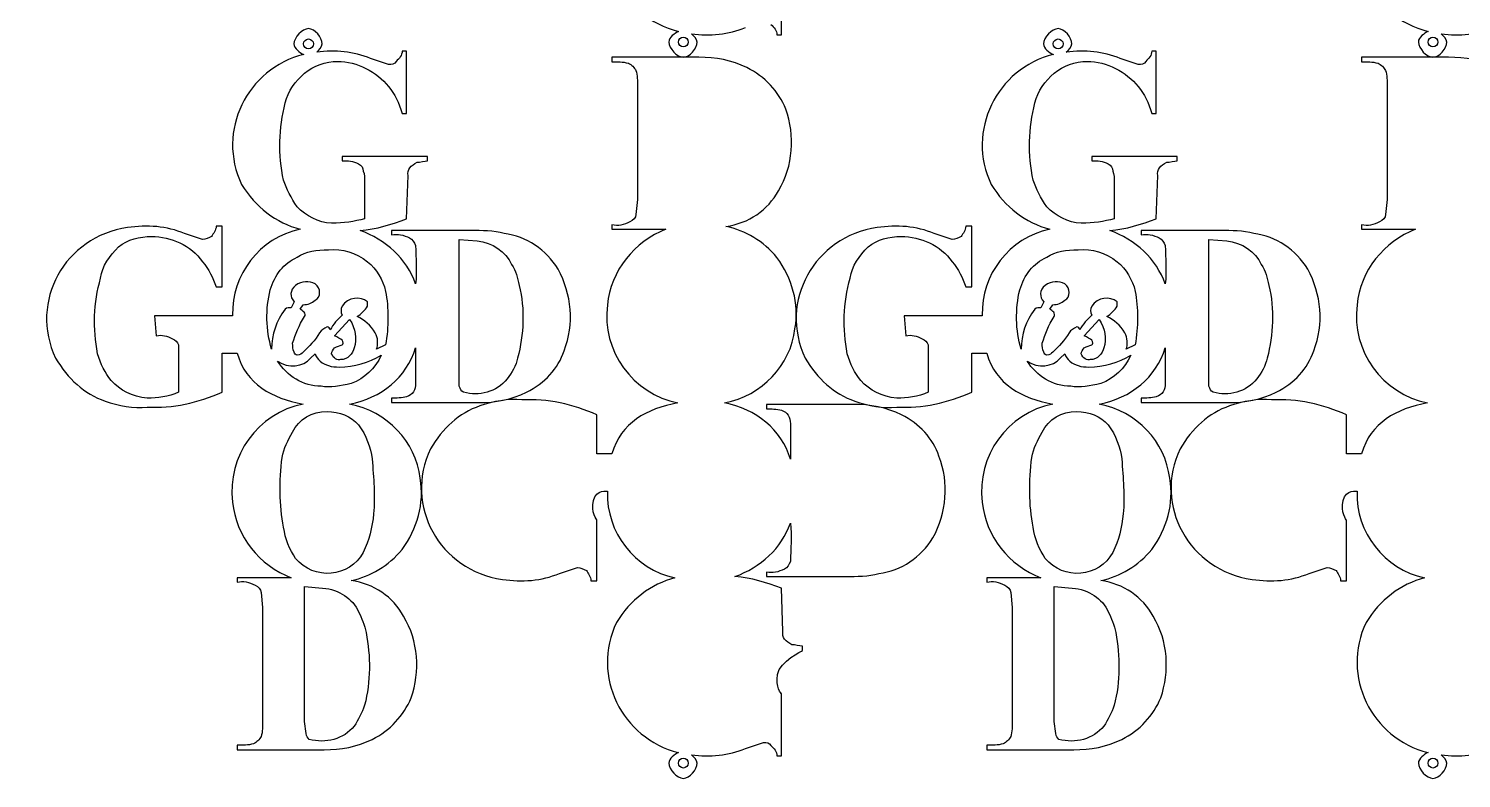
# Model space of a CAD drawing. Extents: x -18 to 3238, y 190 to 1701.
# Drawn here: x -18 to 1453, y 190 to 960 of the extents above; entities that cross this region are included whole.
import ezdxf

# ---------------------------------------------------------------- set-up
doc = ezdxf.new("R2010")
doc.units = 0
doc.layers.add('H0104_Printing_Least_16', color=7, linetype='CONTINUOUS')

msp = doc.modelspace()

# ---------------------------------------------------------------- linework, layer by layer
at = {"layer": 'H0104_Printing_Least_16', "color": 7}
for points in [[(750.380081, 953.833176), (755.002081, 953.833176), (755.002081, 1017.813175)], [(351.496191, 923.510177), (333.007192, 929.604177)], [(365.363191, 873.240178), (369.986191, 873.240178), (369.986191, 937.221177), (365.363191, 937.221177)], [(670.259083, 930.852277), (580.893085, 930.852277), (580.893085, 926.283277)], [(1121.515272, 923.510177), (1103.026272, 929.604177)], [(1135.382272, 873.240178), (1140.005271, 873.240178), (1140.005271, 937.221177), (1135.382272, 937.221177)], [(1440.278164, 930.852277), (1350.912166, 930.852277), (1350.912166, 926.283277)], [(607.087085, 900.386277), (607.087085, 784.61228), (605.546085, 769.380281)], [(1377.106166, 900.386277), (1377.106166, 784.61228), (1375.565166, 769.380281)], [(391.55719, 824.494179), (391.55719, 829.064179), (303.732192, 829.064179), (303.732192, 824.494179)], [(1161.576271, 824.494179), (1161.576271, 829.064179), (1073.751273, 829.064179), (1073.751273, 824.494179)], [(326.844192, 803.16718), (326.844192, 765.084181)], [(369.986191, 765.084181), (371.527191, 809.26018)], [(1096.863273, 803.16718), (1096.863273, 765.084181)], [(1140.005271, 765.084181), (1141.546271, 809.26018)], [(174.306196, 695.011183), (180.469195, 695.011183), (180.469195, 757.467181), (174.306196, 757.467181)], [(436.240189, 752.898181), (354.578191, 752.898181), (354.578191, 748.328181)], [(580.893085, 758.716281), (580.893085, 754.146281), (636.362084, 754.146281)], [(944.325276, 695.011183), (950.488276, 695.011183), (950.488276, 757.467181), (944.325276, 757.467181)], [(1206.25927, 752.898181), (1124.597272, 752.898181), (1124.597272, 748.328181)], [(1350.912166, 758.716281), (1350.912166, 754.146281), (1406.381165, 754.146281)], [(160.439196, 743.757181), (141.949196, 749.851181)], [(423.913189, 592.947185), (423.913189, 605.134185), (423.913189, 743.757181), (442.403189, 742.234181)], [(930.458277, 743.757181), (911.968277, 749.851181)], [(1193.93227, 592.947185), (1193.93227, 605.134185), (1193.93227, 743.757181), (1212.42227, 742.234181)], [(254.427194, 679.778183), (251.345194, 673.684183)], [(329.925192, 675.208183), (329.925192, 679.778183)], [(1024.446274, 679.778183), (1021.364274, 673.684183)], [(1099.944273, 675.208183), (1099.944273, 679.778183)], [(191.254195, 666.067183), (191.201195, 665.462183), (111.080197, 665.462183), (112.674197, 644.741184)], [(260.590193, 672.161183), (263.671193, 676.731183)], [(961.273276, 666.067183), (961.220276, 665.462183), (881.099278, 665.462183), (882.693278, 644.741184)], [(1030.609274, 672.161183), (1033.690274, 676.731183)], [(296.028193, 644.741184), (311.436192, 661.498183)], [(1066.047273, 644.741184), (1081.455273, 661.498183)], [(135.786197, 635.601184), (135.786197, 623.414184), (135.786197, 586.854185)], [(348.415191, 635.601184), (339.170192, 631.031184)], [(905.805277, 635.601184), (905.805277, 623.414184), (905.805277, 586.854185)], [(1118.434272, 635.601184), (1109.189272, 631.031184)], [(180.469195, 586.854185), (180.469195, 620.794184), (180.469195, 626.888184), (195.877195, 626.888184)], [(271.375193, 621.891184), (275.998193, 626.461184)], [(379.230191, 632.555184), (379.230191, 595.995185)], [(950.488276, 586.854185), (950.488276, 620.794184), (950.488276, 626.888184), (965.896276, 626.888184)], [(1041.394274, 621.891184), (1046.017274, 626.461184)], [(1149.249271, 632.555184), (1149.249271, 595.995185)], [(354.578191, 580.761185), (354.578191, 576.191186), (443.944189, 576.191186)], [(828.960079, 574.393286), (739.594082, 574.393286), (739.594082, 569.823286)], [(1124.597272, 580.761185), (1124.597272, 576.191186), (1213.96327, 576.191186)], [(580.893085, 523.697287), (565.485086, 523.697287), (565.485086, 529.790287), (565.485086, 563.730286)], [(1350.912166, 523.697287), (1335.504167, 523.697287), (1335.504167, 529.790287), (1335.504167, 563.730286)], [(764.247081, 554.590286), (764.247081, 518.030287)], [(576.218086, 485.123288), (576.271086, 484.517288)], [(1346.237166, 485.123288), (1346.290166, 484.517288)], [(559.322086, 393.11729), (565.485086, 393.11729), (565.485086, 455.573289)], [(1329.341167, 393.11729), (1335.504167, 393.11729), (1335.504167, 455.573289)], [(526.966087, 400.73329), (545.455086, 406.82729)], [(739.594082, 402.25729), (739.594082, 397.68729), (821.256079, 397.68729)], [(1296.985168, 400.73329), (1315.474167, 406.82729)], [(251.345194, 396.43819), (195.877195, 396.43819), (195.877195, 391.86819)], [(266.753193, 236.489194), (265.212193, 248.675194), (265.212193, 387.29819), (283.702193, 385.77519)], [(756.543081, 341.324291), (755.002081, 385.50129)], [(1021.364274, 396.43819), (965.896276, 396.43819), (965.896276, 391.86819)], [(1036.772274, 236.489194), (1035.231274, 248.675194), (1035.231274, 387.29819), (1053.721274, 385.77519)], [(220.529194, 381.20519), (222.070194, 365.972191), (222.070194, 250.198194)], [(990.548275, 381.20519), (992.089275, 365.972191), (992.089275, 250.198194)], [(776.573081, 321.520292), (776.573081, 326.090292)], [(750.380081, 213.364295), (755.002081, 213.364295), (755.002081, 277.344293)], [(195.877195, 224.302194), (195.877195, 219.732195), (285.242193, 219.732195)], [(718.023082, 220.980294), (736.513082, 227.075294)], [(965.896276, 224.302194), (965.896276, 219.732195), (1055.262274, 219.732195)]]:
    msp.add_lwpolyline(points, dxfattribs=at)
for points in [[(264.139193, 944.565176)], [(654.206084, 951.523176)], [(1034.158274, 944.565176)], [(1424.225164, 951.523176)], [(525.605187, 713.291182)], [(1295.624268, 713.291182)], [(303.732192, 640.171184)], [(348.415191, 635.601184)], [(1073.751273, 640.171184)], [(1118.434272, 635.601184)], [(484.004188, 621.891184)], [(1254.023269, 621.891184)], [(312.977192, 595.995185)], [(1082.996273, 595.995185)], [(320.681192, 553.341186)], [(1090.700273, 553.341186)], [(561.853086, 475.525288)], [(1331.872167, 475.525288)], [(320.681192, 361.401191)], [(1090.700273, 361.401191)], [(654.206084, 211.054295)], [(1424.225164, 211.054295)]]:
    msp.add_lwpolyline(points, close=True, dxfattribs=at)
for points in [[(585.516085, 1090.933173), (559.269086, 1036.151174), (590.984085, 971.831176), (649.309084, 957.339176)], [(1355.535166, 1090.933173), (1329.288167, 1036.151174), (1361.003166, 971.831176), (1419.328165, 957.339176)], [(269.190193, 960.196176), (262.642193, 960.196176), (254.231194, 951.151176), (254.231194, 944.565176)], [(283.274193, 944.565176), (283.274193, 951.151176), (275.737193, 960.196176), (269.190193, 960.196176)], [(649.309084, 957.339176), (645.208084, 955.463176), (639.248084, 951.315176), (639.248084, 946.488176)], [(662.580083, 954.928176), (681.571083, 952.491176), (700.490082, 954.226176), (718.023082, 961.449176)], [(744.217081, 964.497176), (747.298081, 961.449176), (750.380081, 958.402176), (750.380081, 953.833176)], [(1039.209274, 960.196176), (1032.661274, 960.196176), (1024.250274, 951.151176), (1024.250274, 944.565176)], [(1053.293274, 944.565176), (1053.293274, 951.151176), (1045.756274, 960.196176), (1039.209274, 960.196176)], [(1419.328165, 957.339176), (1415.227165, 955.463176), (1409.267165, 951.315176), (1409.267165, 946.488176)], [(1432.599164, 954.928176), (1451.590164, 952.491176), (1470.509163, 954.226176), (1488.042163, 961.449176)], [(254.231194, 944.565176), (254.231194, 939.738177), (260.192193, 935.590177), (264.293193, 933.714177)], [(264.139193, 944.565176), (264.139193, 947.346176), (266.400193, 949.600176), (269.190193, 949.600176)], [(269.190193, 939.530177), (266.400193, 939.530177), (264.139193, 941.784176), (264.139193, 944.565176)], [(269.190193, 949.600176), (271.979193, 949.600176), (274.240193, 947.346176), (274.240193, 944.565176)], [(274.240193, 944.565176), (274.240193, 941.784176), (271.979193, 939.530177), (269.190193, 939.530177)], [(277.564193, 936.125177), (279.714193, 938.284177), (283.274193, 941.268176), (283.274193, 944.565176)], [(639.248084, 946.488176), (639.248084, 939.902177), (647.659084, 930.857177), (654.206084, 930.857177)], [(649.156084, 946.488176), (649.156084, 949.269176), (651.417084, 951.523176), (654.206084, 951.523176)], [(654.206084, 941.453176), (651.417084, 941.453176), (649.156084, 943.708176), (649.156084, 946.488176)], [(654.206084, 951.523176), (656.995084, 951.523176), (659.256084, 949.269176), (659.256084, 946.488176)], [(659.256084, 946.488176), (659.256084, 943.708176), (656.995084, 941.453176), (654.206084, 941.453176)], [(654.206084, 930.857177), (660.753083, 930.857177), (668.290083, 939.902177), (668.290083, 946.488176)], [(668.290083, 946.488176), (668.290083, 949.785176), (664.730083, 952.769176), (662.580083, 954.928176)], [(1024.250274, 944.565176), (1024.250274, 939.738177), (1030.211274, 935.590177), (1034.312274, 933.714177)], [(1034.158274, 944.565176), (1034.158274, 947.346176), (1036.419274, 949.600176), (1039.209274, 949.600176)], [(1039.209274, 939.530177), (1036.419274, 939.530177), (1034.158274, 941.784176), (1034.158274, 944.565176)], [(1039.209274, 949.600176), (1041.998274, 949.600176), (1044.259274, 947.346176), (1044.259274, 944.565176)], [(1044.259274, 944.565176), (1044.259274, 941.784176), (1041.998274, 939.530177), (1039.209274, 939.530177)], [(1047.583274, 936.125177), (1049.733274, 938.284177), (1053.293274, 941.268176), (1053.293274, 944.565176)], [(1409.267165, 946.488176), (1409.267165, 939.902177), (1417.678165, 930.857177), (1424.225164, 930.857177)], [(1419.175165, 946.488176), (1419.175165, 949.269176), (1421.436164, 951.523176), (1424.225164, 951.523176)], [(1424.225164, 941.453176), (1421.436164, 941.453176), (1419.175165, 943.708176), (1419.175165, 946.488176)], [(1424.225164, 951.523176), (1427.014164, 951.523176), (1429.275164, 949.269176), (1429.275164, 946.488176)], [(1429.275164, 946.488176), (1429.275164, 943.708176), (1427.014164, 941.453176), (1424.225164, 941.453176)], [(1424.225164, 930.857177), (1430.772164, 930.857177), (1438.309164, 939.902177), (1438.309164, 946.488176)], [(1438.309164, 946.488176), (1438.309164, 949.785176), (1434.749164, 952.769176), (1432.599164, 954.928176)], [(264.293193, 933.714177), (205.968195, 919.222177), (174.253196, 854.902179), (200.499195, 800.12018)], [(333.007192, 929.604177), (315.473192, 936.827177), (296.554193, 938.562177), (277.564193, 936.125177)], [(365.363191, 937.221177), (365.363191, 932.651177), (362.282191, 929.604177), (359.200191, 926.556177)], [(719.564082, 920.189277), (704.156082, 927.806277), (687.208083, 930.852277), (670.259083, 930.852277)], [(1034.312274, 933.714177), (975.987276, 919.222177), (944.272276, 854.902179), (970.518276, 800.12018)], [(1103.026272, 929.604177), (1085.492273, 936.827177), (1066.573273, 938.562177), (1047.583274, 936.125177)], [(1135.382272, 937.221177), (1135.382272, 932.651177), (1132.301272, 929.604177), (1129.219272, 926.556177)], [(1489.583163, 920.189277), (1474.175163, 927.806277), (1457.227164, 930.852277), (1440.278164, 930.852277)], [(245.182194, 883.903178), (248.264194, 896.091178), (255.967194, 906.754177), (265.212193, 914.370177)], [(265.212193, 914.370177), (274.457193, 921.986177), (286.783193, 926.556177), (299.110193, 926.556177)], [(299.110193, 926.556177), (319.140192, 926.556177), (339.170192, 915.893177), (351.496191, 900.661177)], [(359.200191, 926.556177), (357.659191, 923.510177), (354.578191, 923.510177), (351.496191, 923.510177)], [(580.893085, 926.283277), (587.056085, 926.283277), (591.679085, 926.283277), (597.842085, 924.759277)], [(597.842085, 924.759277), (600.924085, 923.236277), (604.005085, 920.189277), (605.546085, 917.142277)], [(605.546085, 917.142277), (607.087085, 912.572277), (607.087085, 906.479277), (607.087085, 900.386277)], [(759.625081, 877.536278), (751.921081, 895.816278), (738.054082, 911.049277), (719.564082, 920.189277)], [(1015.201275, 883.903178), (1018.283275, 896.091178), (1025.986274, 906.754177), (1035.231274, 914.370177)], [(1035.231274, 914.370177), (1044.476274, 921.986177), (1056.802274, 926.556177), (1069.129273, 926.556177)], [(1069.129273, 926.556177), (1089.159273, 926.556177), (1109.189272, 915.893177), (1121.515272, 900.661177)], [(1129.219272, 926.556177), (1127.679272, 923.510177), (1124.597272, 923.510177), (1121.515272, 923.510177)], [(1350.912166, 926.283277), (1357.075166, 926.283277), (1361.698166, 926.283277), (1367.861166, 924.759277)], [(1367.861166, 924.759277), (1370.943166, 923.236277), (1374.024166, 920.189277), (1375.565166, 917.142277)], [(1375.565166, 917.142277), (1377.106166, 912.572277), (1377.106166, 906.479277), (1377.106166, 900.386277)], [(351.496191, 900.661177), (357.659191, 893.044178), (362.282191, 883.903178), (365.363191, 873.240178)], [(1121.515272, 900.661177), (1127.679272, 893.044178), (1132.301272, 883.903178), (1135.382272, 873.240178)], [(243.641194, 804.69018), (237.478194, 830.587179), (239.019194, 858.008179), (245.182194, 883.903178)], [(1013.660275, 804.69018), (1007.497275, 830.587179), (1009.038275, 858.008179), (1015.201275, 883.903178)], [(751.921081, 793.75328), (767.328081, 819.64928), (768.869081, 850.116279), (759.625081, 877.536278)], [(303.732192, 824.494179), (309.895192, 824.494179), (314.517192, 824.494179), (320.681192, 821.448179)], [(380.77119, 822.971179), (383.85319, 822.971179), (388.47519, 824.494179), (391.55719, 824.494179)], [(1073.751273, 824.494179), (1079.914273, 824.494179), (1084.536273, 824.494179), (1090.700273, 821.448179)], [(1150.790271, 822.971179), (1153.872271, 822.971179), (1158.494271, 824.494179), (1161.576271, 824.494179)], [(320.681192, 821.448179), (323.762192, 819.92418), (325.303192, 816.87818), (325.303192, 813.83118)], [(325.303192, 813.83118), (326.844192, 810.78318), (326.844192, 806.21318), (326.844192, 803.16718)], [(371.527191, 809.26018), (369.986191, 815.35518), (374.608191, 819.92418), (380.77119, 822.971179)], [(1090.700273, 821.448179), (1093.781273, 819.92418), (1095.322273, 816.87818), (1095.322273, 813.83118)], [(1095.322273, 813.83118), (1096.863273, 810.78318), (1096.863273, 806.21318), (1096.863273, 803.16718)], [(1141.546271, 809.26018), (1140.005271, 815.35518), (1144.627271, 819.92418), (1150.790271, 822.971179)], [(200.499195, 800.12018), (214.366195, 777.271181), (235.937194, 760.514181), (260.590193, 754.421181)], [(257.508194, 777.271181), (251.345194, 786.41118), (246.723194, 795.55118), (243.641194, 804.69018)], [(970.518276, 800.12018), (984.385275, 777.271181), (1005.956275, 760.514181), (1030.609274, 754.421181)], [(1027.527274, 777.271181), (1021.364274, 786.41118), (1016.742275, 795.55118), (1013.660275, 804.69018)], [(697.993083, 757.193281), (721.105082, 760.239281), (741.135081, 773.950281), (751.921081, 793.75328)], [(292.946193, 760.514181), (279.079193, 760.514181), (266.753193, 768.130181), (257.508194, 777.271181)], [(605.546085, 769.380281), (605.546085, 766.333281), (602.464085, 763.286281), (599.383085, 761.763281)], [(1062.965273, 760.514181), (1049.098274, 760.514181), (1036.772274, 768.130181), (1027.527274, 777.271181)], [(1375.565166, 769.380281), (1375.565166, 766.333281), (1372.483166, 763.286281), (1369.402166, 761.763281)], [(83.399198, 755.944181), (18.6862, 746.804181), (-18.2928, 679.778183), (9.4412, 621.891184)], [(141.949196, 749.851181), (123.460197, 757.467181), (103.430197, 758.991181), (83.399198, 755.944181)], [(174.306196, 757.467181), (174.306196, 752.898181), (171.224196, 749.851181), (169.683196, 746.804181)], [(260.590193, 754.421181), (218.989195, 745.280181), (189.714195, 707.197182), (191.254195, 666.067183)], [(326.844192, 765.084181), (316.058192, 762.037181), (305.273192, 760.514181), (292.946193, 760.514181)], [(322.221192, 752.898181), (339.170192, 754.421181), (354.578191, 758.991181), (369.986191, 765.084181)], [(379.230191, 698.058183), (369.986191, 723.954182), (348.415191, 743.757181), (322.221192, 752.898181)], [(470.137188, 749.851181), (459.351189, 752.898181), (447.025189, 752.898181), (436.240189, 752.898181)], [(636.362084, 754.146281), (604.005085, 741.959281), (579.352086, 711.493282), (576.271086, 676.456283)], [(599.383085, 761.763281), (593.220085, 758.716281), (587.056085, 757.193281), (580.893085, 758.716281)], [(750.380081, 725.203282), (736.513082, 741.959281), (718.023082, 752.623281), (697.993083, 757.193281)], [(853.418279, 755.944181), (788.70528, 746.804181), (751.726281, 679.778183), (779.460281, 621.891184)], [(911.968277, 749.851181), (893.479278, 757.467181), (873.449278, 758.991181), (853.418279, 755.944181)], [(944.325276, 757.467181), (944.325276, 752.898181), (941.243276, 749.851181), (939.702277, 746.804181)], [(1030.609274, 754.421181), (989.008275, 745.280181), (959.733276, 707.197182), (961.273276, 666.067183)], [(1096.863273, 765.084181), (1086.077273, 762.037181), (1075.292273, 760.514181), (1062.965273, 760.514181)], [(1092.240273, 752.898181), (1109.189272, 754.421181), (1124.597272, 758.991181), (1140.005271, 765.084181)], [(1149.249271, 698.058183), (1140.005271, 723.954182), (1118.434272, 743.757181), (1092.240273, 752.898181)], [(1240.156269, 749.851181), (1229.370269, 752.898181), (1217.04427, 752.898181), (1206.25927, 752.898181)], [(1406.381165, 754.146281), (1374.024166, 741.959281), (1349.371166, 711.493282), (1346.290166, 676.456283)], [(1369.402166, 761.763281), (1363.239166, 758.716281), (1357.075166, 757.193281), (1350.912166, 758.716281)], [(55.665199, 704.151182), (57.206199, 716.337182), (64.910198, 727.000182), (74.154198, 736.141182)], [(74.154198, 736.141182), (83.399198, 743.757181), (95.726198, 746.804181), (108.052197, 746.804181)], [(108.052197, 746.804181), (128.082197, 746.804181), (148.112196, 737.664182), (160.439196, 720.907182)], [(169.683196, 746.804181), (166.602196, 745.280181), (163.520196, 743.757181), (160.439196, 743.757181)], [(354.578191, 748.328181), (360.741191, 749.851181), (366.904191, 748.328181), (373.067191, 745.280181)], [(373.067191, 745.280181), (376.149191, 743.757181), (377.690191, 740.711181), (379.230191, 737.664182)], [(379.230191, 737.664182), (379.230191, 723.954182), (380.77119, 711.768182), (379.230191, 698.058183)], [(442.403189, 742.234181), (457.811189, 740.711181), (471.678188, 731.571182), (477.841188, 717.861182)], [(525.605187, 713.291182), (513.279187, 733.094182), (493.249188, 746.804181), (470.137188, 749.851181)], [(825.684279, 704.151182), (827.225279, 716.337182), (834.929279, 727.000182), (844.173279, 736.141182)], [(844.173279, 736.141182), (853.418279, 743.757181), (865.745278, 746.804181), (878.071278, 746.804181)], [(878.071278, 746.804181), (898.101278, 746.804181), (918.131277, 737.664182), (930.458277, 720.907182)], [(939.702277, 746.804181), (936.621277, 745.280181), (933.539277, 743.757181), (930.458277, 743.757181)], [(1124.597272, 748.328181), (1130.760272, 749.851181), (1136.923272, 748.328181), (1143.086271, 745.280181)], [(1143.086271, 745.280181), (1146.168271, 743.757181), (1147.709271, 740.711181), (1149.249271, 737.664182)], [(1149.249271, 737.664182), (1149.249271, 723.954182), (1150.790271, 711.768182), (1149.249271, 698.058183)], [(1212.42227, 742.234181), (1227.830269, 740.711181), (1241.697269, 731.571182), (1247.860269, 717.861182)], [(1295.624268, 713.291182), (1283.298268, 733.094182), (1263.268268, 746.804181), (1240.156269, 749.851181)], [(229.774194, 691.964183), (234.396194, 707.197182), (243.641194, 719.384182), (257.508194, 725.477182)], [(257.508194, 725.477182), (266.753193, 731.571182), (277.538193, 733.094182), (289.865193, 733.094182)], [(289.865193, 733.094182), (303.732192, 734.618182), (317.599192, 730.048182), (329.925192, 720.907182)], [(768.869081, 652.083284), (773.492081, 677.980283), (765.788081, 703.876282), (750.380081, 725.203282)], [(999.793275, 691.964183), (1004.415275, 707.197182), (1013.660275, 719.384182), (1027.527274, 725.477182)], [(1027.527274, 725.477182), (1036.772274, 731.571182), (1047.558274, 733.094182), (1059.884274, 733.094182)], [(1059.884274, 733.094182), (1073.751273, 734.618182), (1087.618273, 730.048182), (1099.944273, 720.907182)], [(160.439196, 720.907182), (166.602196, 713.291182), (171.224196, 704.151182), (174.306196, 695.011183)], [(329.925192, 720.907182), (339.170192, 713.291182), (345.333191, 702.627182), (348.415191, 690.441183)], [(477.841188, 717.861182), (482.463188, 711.768182), (484.004188, 704.151182), (485.545188, 696.534183)], [(531.768187, 629.507184), (542.554186, 656.928184), (539.472187, 687.394183), (525.605187, 713.291182)], [(930.458277, 720.907182), (936.621277, 713.291182), (941.243276, 704.151182), (944.325276, 695.011183)], [(1099.944273, 720.907182), (1109.189272, 713.291182), (1115.352272, 702.627182), (1118.434272, 690.441183)], [(1247.860269, 717.861182), (1252.482269, 711.768182), (1254.023269, 704.151182), (1255.564269, 696.534183)], [(1301.787267, 629.507184), (1312.573267, 656.928184), (1309.491267, 687.394183), (1295.624268, 713.291182)], [(52.584199, 626.461184), (47.961199, 652.358184), (47.961199, 678.254183), (55.665199, 704.151182)], [(231.315194, 631.031184), (225.152194, 650.834184), (225.152194, 672.161183), (229.774194, 691.964183)], [(255.967194, 696.534183), (249.804194, 691.964183), (249.804194, 684.347183), (254.427194, 679.778183)], [(275.998193, 698.058183), (269.835193, 701.104182), (262.131193, 701.104182), (255.967194, 696.534183)], [(275.998193, 681.301183), (282.161193, 684.347183), (282.161193, 693.488183), (275.998193, 698.058183)], [(485.545188, 696.534183), (491.708188, 672.161183), (490.167188, 646.264184), (484.004188, 621.891184)], [(822.603279, 626.461184), (817.98028, 652.358184), (817.98028, 678.254183), (825.684279, 704.151182)], [(1001.334275, 631.031184), (995.171275, 650.834184), (995.171275, 672.161183), (999.793275, 691.964183)], [(1025.986274, 696.534183), (1019.823275, 691.964183), (1019.823275, 684.347183), (1024.446274, 679.778183)], [(1046.017274, 698.058183), (1039.853274, 701.104182), (1032.150274, 701.104182), (1025.986274, 696.534183)], [(1046.017274, 681.301183), (1052.180274, 684.347183), (1052.180274, 693.488183), (1046.017274, 698.058183)], [(1255.564269, 696.534183), (1261.727268, 672.161183), (1260.186268, 646.264184), (1254.023269, 621.891184)], [(263.671193, 676.731183), (268.294193, 676.731183), (272.916193, 678.254183), (275.998193, 681.301183)], [(329.925192, 679.778183), (322.221192, 685.871183), (309.895192, 684.347183), (303.732192, 675.208183)], [(348.415191, 690.441183), (351.496191, 673.684183), (351.496191, 653.881184), (348.415191, 635.601184)], [(1033.690274, 676.731183), (1038.313274, 676.731183), (1042.935274, 678.254183), (1046.017274, 681.301183)], [(1099.944273, 679.778183), (1092.240273, 685.871183), (1079.914273, 684.347183), (1073.751273, 675.208183)], [(1118.434272, 690.441183), (1121.515272, 673.684183), (1121.515272, 653.881184), (1118.434272, 635.601184)], [(245.182194, 672.161183), (235.937194, 659.974184), (231.315194, 646.264184), (231.315194, 631.031184)], [(251.345194, 673.684183), (249.804194, 673.684183), (246.723194, 673.684183), (245.182194, 672.161183)], [(252.886194, 637.124184), (255.967194, 646.264184), (259.049194, 655.404184), (265.212193, 664.544183)], [(265.212193, 664.544183), (266.753193, 667.591183), (263.671193, 670.638183), (260.590193, 672.161183)], [(303.732192, 666.067183), (299.110193, 661.498183), (294.487193, 656.928184), (291.406193, 650.834184)], [(303.732192, 675.208183), (302.191192, 672.161183), (302.191192, 669.114183), (303.732192, 666.067183)], [(319.140192, 664.544183), (323.762192, 667.591183), (326.844192, 670.638183), (329.925192, 675.208183)], [(337.629192, 647.787184), (333.007192, 655.404184), (326.844192, 661.498183), (319.140192, 664.544183)], [(576.271086, 676.456283), (570.108086, 629.233284), (602.464085, 585.057285), (648.688084, 575.917286)], [(1015.201275, 672.161183), (1005.956275, 659.974184), (1001.334275, 646.264184), (1001.334275, 631.031184)], [(1021.364274, 673.684183), (1019.823275, 673.684183), (1016.742275, 673.684183), (1015.201275, 672.161183)], [(1022.905274, 637.124184), (1025.986274, 646.264184), (1029.068274, 655.404184), (1035.231274, 664.544183)], [(1035.231274, 664.544183), (1036.772274, 667.591183), (1033.690274, 670.638183), (1030.609274, 672.161183)], [(1073.751273, 666.067183), (1069.129273, 661.498183), (1064.506273, 656.928184), (1061.425273, 650.834184)], [(1073.751273, 675.208183), (1072.210273, 672.161183), (1072.210273, 669.114183), (1073.751273, 666.067183)], [(1089.159273, 664.544183), (1093.781273, 667.591183), (1096.863273, 670.638183), (1099.944273, 675.208183)], [(1107.648272, 647.787184), (1103.026272, 655.404184), (1096.863273, 661.498183), (1089.159273, 664.544183)], [(1346.290166, 676.456283), (1340.127166, 629.233284), (1372.483166, 585.057285), (1418.707165, 575.917286)], [(280.620193, 647.787184), (275.998193, 640.171184), (269.835193, 634.078184), (263.671193, 627.984184)], [(288.324193, 653.881184), (285.242193, 652.358184), (282.161193, 650.834184), (280.620193, 647.787184)], [(291.406193, 650.834184), (291.406193, 652.358184), (289.865193, 653.881184), (288.324193, 653.881184)], [(311.436192, 661.498183), (317.599192, 652.358184), (319.140192, 641.694184), (316.058192, 632.555184)], [(339.170192, 631.031184), (340.711191, 635.601184), (340.711191, 643.218184), (337.629192, 647.787184)], [(696.452083, 575.917286), (734.972082, 583.533285), (764.247081, 614.000285), (768.869081, 652.083284)], [(1050.639274, 647.787184), (1046.017274, 640.171184), (1039.853274, 634.078184), (1033.690274, 627.984184)], [(1058.343274, 653.881184), (1055.262274, 652.358184), (1052.180274, 650.834184), (1050.639274, 647.787184)], [(1061.425273, 650.834184), (1061.425273, 652.358184), (1059.884274, 653.881184), (1058.343274, 653.881184)], [(1081.455273, 661.498183), (1087.618273, 652.358184), (1089.159273, 641.694184), (1086.077273, 632.555184)], [(1109.189272, 631.031184), (1110.730272, 635.601184), (1110.730272, 643.218184), (1107.648272, 647.787184)], [(112.674197, 644.741184), (118.837197, 646.264184), (123.460197, 644.741184), (129.623197, 641.694184)], [(129.623197, 641.694184), (132.705197, 640.171184), (134.245197, 638.648184), (135.786197, 635.601184)], [(254.427194, 627.984184), (252.886194, 631.031184), (252.886194, 634.078184), (252.886194, 637.124184)], [(303.732192, 640.171184), (302.191192, 641.694184), (299.110193, 643.218184), (296.028193, 644.741184)], [(296.028193, 632.555184), (299.110193, 634.078184), (300.650192, 634.078184), (303.732192, 635.601184)], [(303.732192, 635.601184), (305.273192, 635.601184), (305.273192, 638.648184), (303.732192, 640.171184)], [(882.693278, 644.741184), (888.856278, 646.264184), (893.479278, 644.741184), (899.642278, 641.694184)], [(899.642278, 641.694184), (902.724277, 640.171184), (904.264277, 638.648184), (905.805277, 635.601184)], [(1024.446274, 627.984184), (1022.905274, 631.031184), (1022.905274, 634.078184), (1022.905274, 637.124184)], [(1073.751273, 640.171184), (1072.210273, 641.694184), (1069.129273, 643.218184), (1066.047273, 644.741184)], [(1066.047273, 632.555184), (1069.129273, 634.078184), (1070.669273, 634.078184), (1073.751273, 635.601184)], [(1073.751273, 635.601184), (1075.292273, 635.601184), (1075.292273, 638.648184), (1073.751273, 640.171184)], [(9.4412, 621.891184), (21.768199, 600.565185), (38.716199, 585.331185), (60.287198, 577.715186)], [(66.451198, 599.041185), (60.287198, 606.658185), (55.665199, 615.798185), (52.584199, 626.461184)], [(195.877195, 626.888184), (205.121195, 594.898185), (231.315194, 580.761185), (263.671193, 574.667186)], [(237.478194, 618.844185), (248.264194, 611.227185), (263.671193, 612.751185), (271.375193, 621.891184)], [(282.161193, 592.947185), (263.671193, 592.947185), (246.723194, 603.611185), (237.478194, 618.844185)], [(257.508194, 624.938184), (255.967194, 624.938184), (254.427194, 626.461184), (254.427194, 627.984184)], [(263.671193, 627.984184), (262.131193, 626.461184), (260.590193, 624.938184), (257.508194, 624.938184)], [(275.998193, 626.461184), (277.538193, 620.368184), (283.702193, 615.798185), (289.865193, 614.275185)], [(292.946193, 626.461184), (292.946193, 627.984184), (294.487193, 631.031184), (296.028193, 632.555184)], [(302.191192, 620.368184), (299.110193, 618.844185), (294.487193, 621.891184), (292.946193, 626.461184)], [(300.650192, 612.751185), (316.058192, 612.751185), (331.466192, 617.321185), (343.792191, 624.938184)], [(316.058192, 632.555184), (314.517192, 626.461184), (309.895192, 620.368184), (302.191192, 620.368184)], [(311.436192, 574.667186), (343.792191, 580.761185), (369.986191, 602.088185), (379.230191, 632.555184)], [(343.792191, 624.938184), (337.629192, 611.227185), (326.844192, 600.565185), (312.977192, 595.995185)], [(484.004188, 621.891184), (482.463188, 614.275185), (477.841188, 606.658185), (473.219188, 600.565185)], [(493.249188, 586.854185), (511.738187, 595.995185), (525.605187, 611.227185), (531.768187, 629.507184)], [(779.460281, 621.891184), (791.78728, 600.565185), (808.73528, 585.331185), (830.306279, 577.715186)], [(836.470279, 599.041185), (830.306279, 606.658185), (825.684279, 615.798185), (822.603279, 626.461184)], [(965.896276, 626.888184), (975.140276, 594.898185), (1001.334275, 580.761185), (1033.690274, 574.667186)], [(1007.497275, 618.844185), (1018.283275, 611.227185), (1033.690274, 612.751185), (1041.394274, 621.891184)], [(1052.180274, 592.947185), (1033.690274, 592.947185), (1016.742275, 603.611185), (1007.497275, 618.844185)], [(1027.527274, 624.938184), (1025.986274, 624.938184), (1024.446274, 626.461184), (1024.446274, 627.984184)], [(1033.690274, 627.984184), (1032.150274, 626.461184), (1030.609274, 624.938184), (1027.527274, 624.938184)], [(1046.017274, 626.461184), (1047.558274, 620.368184), (1053.721274, 615.798185), (1059.884274, 614.275185)], [(1062.965273, 626.461184), (1062.965273, 627.984184), (1064.506273, 631.031184), (1066.047273, 632.555184)], [(1072.210273, 620.368184), (1069.129273, 618.844185), (1064.506273, 621.891184), (1062.965273, 626.461184)], [(1070.669273, 612.751185), (1086.077273, 612.751185), (1101.485272, 617.321185), (1113.811272, 624.938184)], [(1086.077273, 632.555184), (1084.536273, 626.461184), (1079.914273, 620.368184), (1072.210273, 620.368184)], [(1081.455273, 574.667186), (1113.811272, 580.761185), (1140.005271, 602.088185), (1149.249271, 632.555184)], [(1113.811272, 624.938184), (1107.648272, 611.227185), (1096.863273, 600.565185), (1082.996273, 595.995185)], [(1254.023269, 621.891184), (1252.482269, 614.275185), (1247.860269, 606.658185), (1243.237269, 600.565185)], [(1263.268268, 586.854185), (1281.757268, 595.995185), (1295.624268, 611.227185), (1301.787267, 629.507184)], [(289.865193, 614.275185), (292.946193, 612.751185), (297.569193, 612.751185), (300.650192, 612.751185)], [(1059.884274, 614.275185), (1062.965273, 612.751185), (1067.588273, 612.751185), (1070.669273, 612.751185)], [(103.430197, 580.761185), (88.022198, 582.284185), (75.695198, 588.378185), (66.451198, 599.041185)], [(312.977192, 595.995185), (302.191192, 592.947185), (291.406193, 591.424185), (282.161193, 592.947185)], [(379.230191, 595.995185), (379.230191, 589.901185), (376.149191, 583.808185), (369.986191, 582.284185)], [(428.536189, 586.854185), (425.454189, 588.378185), (425.454189, 589.901185), (423.913189, 592.947185)], [(473.219188, 600.565185), (462.433188, 586.854185), (443.944189, 582.284185), (428.536189, 586.854185)], [(873.449278, 580.761185), (858.041279, 582.284185), (845.714279, 588.378185), (836.470279, 599.041185)], [(1082.996273, 595.995185), (1072.210273, 592.947185), (1061.425273, 591.424185), (1052.180274, 592.947185)], [(1149.249271, 595.995185), (1149.249271, 589.901185), (1146.168271, 583.808185), (1140.005271, 582.284185)], [(1198.55527, 586.854185), (1195.47327, 588.378185), (1195.47327, 589.901185), (1193.93227, 592.947185)], [(1243.237269, 600.565185), (1232.452269, 586.854185), (1213.96327, 582.284185), (1198.55527, 586.854185)], [(60.287198, 577.715186), (74.154198, 573.144186), (89.562198, 570.098186), (103.430197, 571.621186)], [(135.786197, 586.854185), (125.001197, 582.284185), (114.215197, 580.761185), (103.430197, 580.761185)], [(103.430197, 571.621186), (129.623197, 570.098186), (155.816196, 576.191186), (180.469195, 586.854185)], [(263.671193, 574.667186), (217.448195, 565.528186), (185.091195, 521.351187), (191.254195, 474.128188)], [(383.85319, 498.501188), (379.230191, 536.584187), (349.956191, 567.051186), (311.436192, 574.667186)], [(369.986191, 582.284185), (365.363191, 580.761185), (359.200191, 580.761185), (354.578191, 580.761185)], [(443.944189, 576.191186), (460.892188, 576.191186), (477.841188, 579.238186), (493.249188, 586.854185)], [(488.446088, 578.963286), (474.579088, 580.487285), (459.171089, 577.440286), (445.304089, 572.870286)], [(565.485086, 563.730286), (540.833086, 574.393286), (514.639087, 580.487285), (488.446088, 578.963286)], [(648.688084, 575.917286), (616.331085, 569.823286), (590.138085, 555.687286), (580.893085, 523.697287)], [(764.247081, 518.030287), (755.002081, 548.497286), (728.809082, 569.823286), (696.452083, 575.917286)], [(878.265078, 563.730286), (862.857078, 571.346286), (845.909079, 574.393286), (828.960079, 574.393286)], [(830.306279, 577.715186), (844.173279, 573.144186), (859.581279, 570.098186), (873.449278, 571.621186)], [(905.805277, 586.854185), (895.020278, 582.284185), (884.234278, 580.761185), (873.449278, 580.761185)], [(873.449278, 571.621186), (899.642278, 570.098186), (925.835277, 576.191186), (950.488276, 586.854185)], [(1033.690274, 574.667186), (987.467275, 565.528186), (955.110276, 521.351187), (961.273276, 474.128188)], [(1153.872271, 498.501188), (1149.249271, 536.584187), (1119.975272, 567.051186), (1081.455273, 574.667186)], [(1140.005271, 582.284185), (1135.382272, 580.761185), (1129.219272, 580.761185), (1124.597272, 580.761185)], [(1213.96327, 576.191186), (1230.911269, 576.191186), (1247.860269, 579.238186), (1263.268268, 586.854185)], [(1258.465169, 578.963286), (1244.598169, 580.487285), (1229.190169, 577.440286), (1215.32317, 572.870286)], [(1335.504167, 563.730286), (1310.852167, 574.393286), (1284.658168, 580.487285), (1258.465169, 578.963286)], [(1418.707165, 575.917286), (1386.350165, 569.823286), (1360.157166, 555.687286), (1350.912166, 523.697287)], [(252.886194, 545.724186), (259.049194, 559.435186), (272.916193, 567.051186), (288.324193, 567.051186)], [(288.324193, 567.051186), (300.650192, 567.051186), (312.977192, 562.481186), (320.681192, 553.341186)], [(445.304089, 572.870286), (423.733089, 565.253286), (406.78409, 550.020286), (394.45809, 528.693287)], [(739.594082, 569.823286), (744.217081, 569.823286), (750.380081, 569.823286), (755.002081, 568.300286)], [(755.002081, 568.300286), (761.165081, 566.776286), (764.247081, 560.683286), (764.247081, 554.590286)], [(916.785077, 521.077287), (910.622077, 539.357287), (896.755078, 554.590286), (878.265078, 563.730286)], [(1022.905274, 545.724186), (1029.068274, 559.435186), (1042.935274, 567.051186), (1058.343274, 567.051186)], [(1058.343274, 567.051186), (1070.669273, 567.051186), (1082.996273, 562.481186), (1090.700273, 553.341186)], [(1215.32317, 572.870286), (1193.75217, 565.253286), (1176.803171, 550.020286), (1164.477171, 528.693287)], [(242.100194, 519.828187), (243.641194, 528.968187), (248.264194, 538.108187), (252.886194, 545.724186)], [(320.681192, 553.341186), (328.384192, 542.678186), (333.007192, 530.491187), (334.548192, 518.305187)], [(1012.119275, 519.828187), (1013.660275, 528.968187), (1018.283275, 538.108187), (1022.905274, 545.724186)], [(1090.700273, 553.341186), (1098.403273, 542.678186), (1103.026272, 530.491187), (1104.567272, 518.305187)], [(243.641194, 448.231189), (239.019194, 471.081188), (239.019194, 495.454188), (242.100194, 519.828187)], [(334.548192, 518.305187), (336.088192, 498.501188), (337.629192, 480.222188), (336.088192, 461.942188)], [(394.45809, 528.693287), (366.724091, 470.807288), (403.70309, 403.78029), (468.416088, 394.64029)], [(910.622077, 437.293289), (924.489077, 463.190288), (927.571077, 493.657288), (916.785077, 521.077287)], [(1013.660275, 448.231189), (1009.038275, 471.081188), (1009.038275, 495.454188), (1012.119275, 519.828187)], [(1104.567272, 518.305187), (1106.107272, 498.501188), (1107.648272, 480.222188), (1106.107272, 461.942188)], [(1164.477171, 528.693287), (1136.743172, 470.807288), (1173.722171, 403.78029), (1238.435169, 394.64029)], [(365.363191, 425.382189), (380.77119, 446.708189), (388.47519, 472.605188), (383.85319, 498.501188)], [(561.853086, 475.525288), (564.853086, 487.525288), (576.218086, 485.123288), (576.218086, 485.123288)], [(1135.382272, 425.382189), (1150.790271, 446.708189), (1158.494271, 472.605188), (1153.872271, 498.501188)], [(1331.872167, 475.525288), (1334.872167, 487.525288), (1346.237166, 485.123288), (1346.237166, 485.123288)], [(191.254195, 474.128188), (194.336195, 439.091189), (218.989195, 408.62519), (251.345194, 396.43819)], [(565.485086, 455.573289), (565.485086, 455.573289), (558.853086, 463.525288), (561.853086, 475.525288)], [(576.271086, 484.517288), (574.730086, 443.387289), (604.005085, 405.30429), (645.606084, 396.16429)], [(961.273276, 474.128188), (964.355276, 439.091189), (989.008275, 408.62519), (1021.364274, 396.43819)], [(1335.504167, 455.573289), (1335.504167, 455.573289), (1328.872167, 463.525288), (1331.872167, 475.525288)], [(1346.290166, 484.517288), (1344.749166, 443.387289), (1374.024166, 405.30429), (1415.625165, 396.16429)], [(336.088192, 461.942188), (334.548192, 448.231189), (331.466192, 434.521189), (325.303192, 422.334189)], [(1106.107272, 461.942188), (1104.567272, 448.231189), (1101.485272, 434.521189), (1095.322273, 422.334189)], [(255.967194, 416.24119), (249.804194, 425.382189), (245.182194, 436.045189), (243.641194, 448.231189)], [(707.238082, 397.68729), (733.431082, 406.82729), (755.002081, 426.630289), (764.247081, 452.527289)], [(764.247081, 452.527289), (765.788081, 438.817289), (764.247081, 426.630289), (764.247081, 412.92029)], [(1025.986274, 416.24119), (1019.823275, 425.382189), (1015.201275, 436.045189), (1013.660275, 448.231189)], [(855.154079, 400.73329), (878.265078, 403.78029), (898.295078, 417.49029), (910.622077, 437.293289)], [(325.303192, 422.334189), (311.436192, 396.43819), (274.457193, 393.39219), (255.967194, 416.24119)], [(312.977192, 393.39219), (333.007192, 397.96119), (351.496191, 408.62519), (365.363191, 425.382189)], [(764.247081, 412.92029), (762.706081, 409.87429), (761.165081, 406.82729), (758.084081, 405.30429)], [(1095.322273, 422.334189), (1081.455273, 396.43819), (1044.476274, 393.39219), (1025.986274, 416.24119)], [(1082.996273, 393.39219), (1103.026272, 397.96119), (1121.515272, 408.62519), (1135.382272, 425.382189)], [(468.416088, 394.64029), (488.446088, 391.59429), (508.476087, 393.11729), (526.966087, 400.73329)], [(545.455086, 406.82729), (548.537086, 406.82729), (551.618086, 405.30429), (554.700086, 403.78029)], [(554.700086, 403.78029), (556.241086, 400.73329), (559.322086, 397.68729), (559.322086, 393.11729)], [(755.002081, 385.50129), (739.594082, 391.59429), (724.186082, 396.16429), (707.238082, 397.68729)], [(758.084081, 405.30429), (751.921081, 402.25729), (745.758081, 400.73329), (739.594082, 402.25729)], [(821.256079, 397.68729), (832.042079, 397.68729), (844.368079, 397.68729), (855.154079, 400.73329)], [(1238.435169, 394.64029), (1258.465169, 391.59429), (1278.495168, 393.11729), (1296.985168, 400.73329)], [(1315.474167, 406.82729), (1318.556167, 406.82729), (1321.637167, 405.30429), (1324.719167, 403.78029)], [(1324.719167, 403.78029), (1326.260167, 400.73329), (1329.341167, 397.68729), (1329.341167, 393.11729)], [(195.877195, 391.86819), (202.040195, 393.39219), (208.203195, 391.86819), (214.366195, 388.82219)], [(214.366195, 388.82219), (217.448195, 387.29819), (220.529194, 384.25119), (220.529194, 381.20519)], [(283.702193, 385.77519), (300.650192, 384.25119), (314.517192, 375.111191), (320.681192, 361.401191)], [(366.904191, 356.832191), (356.119191, 376.635191), (336.088192, 390.34519), (312.977192, 393.39219)], [(645.606084, 396.16429), (620.954084, 390.07029), (599.383085, 373.313291), (585.516085, 350.464291)], [(965.896276, 391.86819), (972.059276, 393.39219), (978.222276, 391.86819), (984.385275, 388.82219)], [(984.385275, 388.82219), (987.467275, 387.29819), (990.548275, 384.25119), (990.548275, 381.20519)], [(1053.721274, 385.77519), (1070.669273, 384.25119), (1084.536273, 375.111191), (1090.700273, 361.401191)], [(1136.923272, 356.832191), (1126.138272, 376.635191), (1106.107272, 390.34519), (1082.996273, 393.39219)], [(1415.625165, 396.16429), (1390.973165, 390.07029), (1369.402166, 373.313291), (1355.535166, 350.464291)], [(320.681192, 361.401191), (323.762192, 355.308191), (326.844192, 347.692191), (328.384192, 340.075191)], [(374.608191, 273.049193), (383.85319, 300.468192), (382.31219, 330.935192), (366.904191, 356.832191)], [(1090.700273, 361.401191), (1093.781273, 355.308191), (1096.863273, 347.692191), (1098.403273, 340.075191)], [(1144.627271, 273.049193), (1153.872271, 300.468192), (1152.331271, 330.935192), (1136.923272, 356.832191)], [(328.384192, 340.075191), (333.007192, 315.702192), (333.007192, 289.805193), (326.844192, 265.432193)], [(585.516085, 350.464291), (559.269086, 295.682293), (590.984085, 231.362294), (649.309084, 216.870295)], [(765.788081, 327.613292), (759.625081, 330.660292), (755.002081, 335.230292), (756.543081, 341.324291)], [(1098.403273, 340.075191), (1103.026272, 315.702192), (1103.026272, 289.805193), (1096.863273, 265.432193)], [(1355.535166, 350.464291), (1329.288167, 295.682293), (1361.003166, 231.362294), (1419.328165, 216.870295)], [(776.573081, 326.090292), (773.492081, 326.090292), (768.869081, 327.613292), (765.788081, 327.613292)], [(750.996081, 297.086293), (753.379081, 310.594292), (776.573081, 321.520292), (776.573081, 321.520292)], [(755.002081, 277.344293), (755.002081, 277.344293), (748.612081, 283.578293), (750.996081, 297.086293)], [(326.844192, 265.432193), (323.762192, 257.815194), (320.681192, 250.198194), (316.058192, 244.105194)], [(334.548192, 230.395194), (353.037191, 239.535194), (366.904191, 254.769194), (374.608191, 273.049193)], [(1096.863273, 265.432193), (1093.781273, 257.815194), (1090.700273, 250.198194), (1086.077273, 244.105194)], [(1104.567272, 230.395194), (1123.056272, 239.535194), (1136.923272, 254.769194), (1144.627271, 273.049193)], [(222.070194, 250.198194), (222.070194, 244.105194), (222.070194, 238.012194), (220.529194, 233.442194)], [(992.089275, 250.198194), (992.089275, 244.105194), (992.089275, 238.012194), (990.548275, 233.442194)], [(269.835193, 230.395194), (268.294193, 231.918194), (266.753193, 233.442194), (266.753193, 236.489194)], [(316.058192, 244.105194), (305.273192, 230.395194), (286.783193, 225.825194), (269.835193, 230.395194)], [(1039.853274, 230.395194), (1038.313274, 231.918194), (1036.772274, 233.442194), (1036.772274, 236.489194)], [(1086.077273, 244.105194), (1075.292273, 230.395194), (1056.802274, 225.825194), (1039.853274, 230.395194)], [(212.825195, 225.825194), (206.662195, 224.302194), (202.040195, 224.302194), (195.877195, 224.302194)], [(220.529194, 233.442194), (218.989195, 230.395194), (215.907195, 227.348194), (212.825195, 225.825194)], [(285.242193, 219.732195), (302.191192, 219.732195), (319.140192, 222.779194), (334.548192, 230.395194)], [(662.580083, 214.459295), (681.571083, 212.022295), (700.490082, 213.757295), (718.023082, 220.980294)], [(736.513082, 227.075294), (739.594082, 227.075294), (742.676081, 227.075294), (744.217081, 224.028294)], [(744.217081, 224.028294), (747.298081, 220.980294), (750.380081, 217.933295), (750.380081, 213.364295)], [(982.844275, 225.825194), (976.681276, 224.302194), (972.059276, 224.302194), (965.896276, 224.302194)], [(990.548275, 233.442194), (989.008275, 230.395194), (985.926275, 227.348194), (982.844275, 225.825194)], [(1055.262274, 219.732195), (1072.210273, 219.732195), (1089.159273, 222.779194), (1104.567272, 230.395194)], [(1432.599164, 214.459295), (1451.590164, 212.022295), (1470.509163, 213.757295), (1488.042163, 220.980294)], [(649.309084, 216.870295), (645.208084, 214.994295), (639.248084, 210.846295), (639.248084, 206.019295)], [(649.156084, 206.019295), (649.156084, 208.800295), (651.417084, 211.054295), (654.206084, 211.054295)], [(654.206084, 211.054295), (656.995084, 211.054295), (659.256084, 208.800295), (659.256084, 206.019295)], [(668.290083, 206.019295), (668.290083, 209.316295), (664.730083, 212.300295), (662.580083, 214.459295)], [(1419.328165, 216.870295), (1415.227165, 214.994295), (1409.267165, 210.846295), (1409.267165, 206.019295)], [(1419.175165, 206.019295), (1419.175165, 208.800295), (1421.436164, 211.054295), (1424.225164, 211.054295)], [(1424.225164, 211.054295), (1427.014164, 211.054295), (1429.275164, 208.800295), (1429.275164, 206.019295)], [(1438.309164, 206.019295), (1438.309164, 209.316295), (1434.749164, 212.300295), (1432.599164, 214.459295)], [(639.248084, 206.019295), (639.248084, 199.433295), (647.659084, 190.388295), (654.206084, 190.388295)], [(654.206084, 200.984295), (651.417084, 200.984295), (649.156084, 203.239295), (649.156084, 206.019295)], [(659.256084, 206.019295), (659.256084, 203.239295), (656.995084, 200.984295), (654.206084, 200.984295)], [(654.206084, 190.388295), (660.753083, 190.388295), (668.290083, 199.433295), (668.290083, 206.019295)], [(1409.267165, 206.019295), (1409.267165, 199.433295), (1417.678165, 190.388295), (1424.225164, 190.388295)], [(1424.225164, 200.984295), (1421.436164, 200.984295), (1419.175165, 203.239295), (1419.175165, 206.019295)], [(1429.275164, 206.019295), (1429.275164, 203.239295), (1427.014164, 200.984295), (1424.225164, 200.984295)], [(1424.225164, 190.388295), (1430.772164, 190.388295), (1438.309164, 199.433295), (1438.309164, 206.019295)]]:
    msp.add_open_spline(points, degree=3, dxfattribs=at)

doc.saveas('drawing.dxf')
